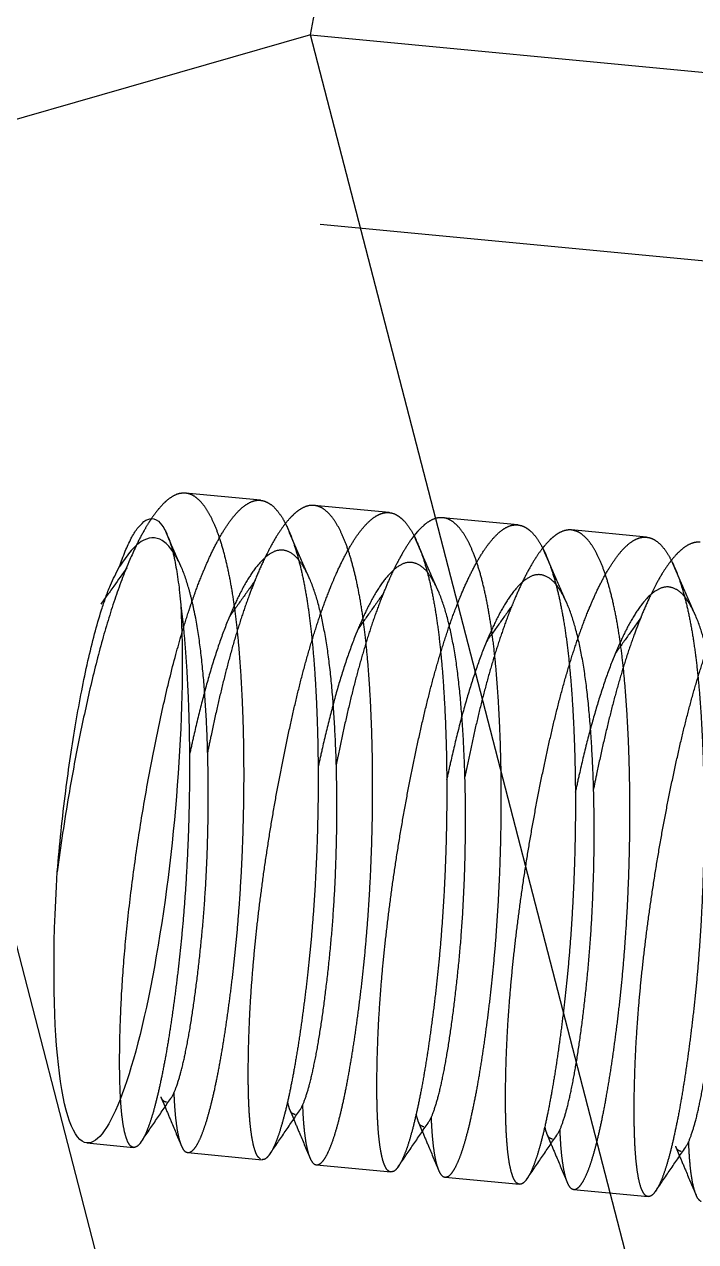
# Model space of a CAD drawing. Header units: millimetres. Extents: x -15 to 73, y -25 to 105.
# Drawn here: x -11.44 to -8.881, y 56.061 to 60.698 of the extents above; entities that cross this region are included whole.
import ezdxf

# ---------------------------------------------------------------- set-up
doc = ezdxf.new("R2010")
doc.units = ezdxf.units.MM
doc.linetypes.add('HIDDEN', pattern=[9.525, 6.35, -3.175])
doc.layers.get('0').update_dxf_attribs({"color": 253, "lineweight": 70, "true_color": 0x8faf8f})
doc.layers.add('Hidden', color=98, linetype='HIDDEN', lineweight=70, true_color=0x054805)

msp = doc.modelspace()

# ---------------------------------------------------------------- linework, layer by layer
at = {"color": 98, "lineweight": -3, "true_color": 0x054805}
msp.add_line((-11.1277, 58.5182), (-11.1488, 58.4887), dxfattribs=at)
at = {"color": 98, "lineweight": -3, "true_color": 0x054805, "extrusion": (-1.90893e-17, -5.39415e-17, -1)}
for start_param, end_param in [(0.850662, 3.141593), (3.141593, 4.524735)]:
    msp.add_ellipse((-11.0827, 57.6811), major_axis=(0.1188, 1.2443), ratio=0.171706, start_param=start_param, end_param=end_param, dxfattribs=at)
at = {"color": 98, "lineweight": -3, "true_color": 0x054805}
for points, knots in [([(-11.0783, 58.631), (-11.071, 58.6513), (-11.0576, 58.6885), (-11.0347, 58.7373), (-11.0128, 58.7766), (-10.9936, 58.7951), (-10.9848, 58.8036)], [0, 0, 0, 0, 0.325547, 0.598397, 0.815846, 1, 1, 1, 1]), ([(-10.9848, 58.8036), (-10.9823, 58.8055), (-10.9716, 58.8135), (-10.9421, 58.8197), (-10.9167, 58.7948), (-10.9064, 58.7762), (-10.9024, 58.7689)], [0, 0, 0, 0, 0.088412, 0.386478, 0.758871, 1, 1, 1, 1]), ([(-10.9024, 58.7689), (-10.8976, 58.758), (-10.885, 58.7298), (-10.8711, 58.6775), (-10.8579, 58.6097), (-10.8492, 58.5445), (-10.8452, 58.5021), (-10.8438, 58.4864)], [0, 0, 0, 0, 0.122994, 0.319418, 0.558592, 0.837226, 1, 1, 1, 1]), ([(-10.8516, 58.6515), (-10.8596, 58.6663), (-10.8759, 58.6966), (-10.909, 58.7332), (-10.9555, 58.7471), (-11.0013, 58.7269), (-11.042, 58.6862), (-11.0656, 58.6504), (-11.0783, 58.631)], [0, 0, 0, 0, 0.160777, 0.327878, 0.456412, 0.592064, 0.779781, 1, 1, 1, 1]), ([(-11.0154, 58.7088), (-11.0231, 58.6923), (-11.0363, 58.6639), (-11.0481, 58.6349), (-11.0531, 58.6229)], [0, 0, 0, 0, 0.582811, 1, 1, 1, 1]), ([(-11.0531, 58.6229), (-11.0573, 58.6123), (-11.0712, 58.5771), (-11.0932, 58.5155), (-11.1189, 58.4364), (-11.1437, 58.3518), (-11.1675, 58.2614), (-11.1903, 58.167), (-11.2119, 58.07), (-11.2327, 57.9703), (-11.2524, 57.8675), (-11.2734, 57.7491), (-11.2949, 57.6162), (-11.3081, 57.5181), (-11.3148, 57.469)], [0, 0, 0, 0, 0.028817, 0.095786, 0.165454, 0.239185, 0.318835, 0.401789, 0.484984, 0.570226, 0.659487, 0.74968, 0.87453, 1, 1, 1, 1]), ([(-11.1299, 58.5152), (-11.1243, 58.5307), (-11.1097, 58.5705), (-11.0902, 58.6081), (-11.0783, 58.631)], [0, 0, 0, 0, 0.390288, 1, 1, 1, 1]), ([(-11.0498, 58.6275), (-11.0663, 58.6043), (-11.0922, 58.5679), (-11.1183, 58.5314), (-11.1277, 58.5182)], [0, 0, 0, 0, 0.636434, 1, 1, 1, 1]), ([(-11.3148, 57.469), (-11.3102, 57.5206), (-11.301, 57.6235), (-11.2838, 57.7703), (-11.2649, 57.9083), (-11.2446, 58.0357), (-11.2227, 58.1569), (-11.199, 58.27), (-11.1739, 58.3728), (-11.1511, 58.4536), (-11.1354, 58.4993), (-11.1299, 58.5152)], [0, 0, 0, 0, 0.145977, 0.29098, 0.416538, 0.538431, 0.654433, 0.763611, 0.863851, 0.952694, 1, 1, 1, 1]), ([(-11.0736, 56.6095), (-11.074, 56.6162), (-11.0754, 56.6439), (-11.0769, 56.695), (-11.0772, 56.7642), (-11.0761, 56.839), (-11.0736, 56.9198), (-11.0695, 57.0067), (-11.0635, 57.0982), (-11.0555, 57.1927), (-11.0457, 57.2905), (-11.034, 57.3918), (-11.0205, 57.4949), (-11.0054, 57.5983), (-10.9889, 57.702), (-10.9708, 57.8064), (-10.9513, 57.9097), (-10.9309, 58.0102), (-10.9095, 58.1082), (-10.8871, 58.2039), (-10.8643, 58.2934), (-10.8479, 58.3503), (-10.8404, 58.3765)], [0, 0, 0, 0, 0.011338, 0.046538, 0.085693, 0.1273, 0.17212, 0.221292, 0.273181, 0.32583, 0.380346, 0.438016, 0.496871, 0.55483, 0.613126, 0.673057, 0.732505, 0.789421, 0.845101, 0.900714, 0.954251, 1, 1, 1, 1])]:
    msp.add_open_spline(points, degree=3, knots=knots, dxfattribs=at)
at = {"layer": 'Hidden', "lineweight": -3}
for p, q in [((-10.3488, 60.658), (-9.1567, 67.3555)), ((-10.3488, 60.658), (-12.2292, 60.1192)), ((-9.8719, 58.815), (-10.3488, 60.658)), ((-10.3488, 60.658), (-2.111, 59.8717)), ((-12.2292, 60.1192), (-9.4241, 49.2796)), ((-3.9914, 59.333), (-12.2292, 60.1192)), ((-10.5398, 58.885), (-10.826, 58.9123)), ((-10.0494, 58.8382), (-10.3356, 58.8655)), ((-9.2072, 56.2464), (-9.8719, 58.815)), ((-9.5591, 58.7914), (-9.8453, 58.8187)), ((-9.9422, 58.7648), (-9.9592, 58.744)), ((-9.0687, 58.7446), (-9.355, 58.7719)), ((-10.9199, 56.6117), (-10.904, 56.574)), ((-10.3802, 56.5823), (-10.3786, 56.5491)), ((-10.4295, 56.5649), (-10.4136, 56.5272)), ((-9.9392, 56.5181), (-9.9233, 56.4804)), ((-9.4488, 56.4713), (-9.4329, 56.4336)), ((-11.2015, 56.4368), (-11.024, 56.4198)), ((-10.8174, 56.4001), (-10.5337, 56.373)), ((-8.9585, 56.4245), (-8.9426, 56.3868)), ((-10.327, 56.3533), (-10.0434, 56.3262)), ((-9.8367, 56.3065), (-9.553, 56.2794)), ((-9.3463, 56.2597), (-9.0627, 56.2326)), ((-7.9846, 51.5222), (-9.2072, 56.2464))]:
    msp.add_line(p, q, dxfattribs=at)
for points, knots in [([(-10.826, 58.9123), (-10.8341, 58.9122), (-10.8517, 58.9119), (-10.8777, 58.8994), (-10.8955, 58.8859), (-10.905, 58.877), (-10.9066, 58.8755)], [0, 0, 0, 0, 0.26494, 0.572435, 0.926469, 1, 1, 1, 1]), ([(-10.8174, 56.4001), (-10.8168, 56.4001), (-10.8118, 56.3998), (-10.8007, 56.4048), (-10.7877, 56.4197), (-10.7745, 56.4426), (-10.7612, 56.4735), (-10.7476, 56.5127), (-10.7338, 56.5604), (-10.7201, 56.6157), (-10.7067, 56.6778), (-10.6935, 56.7469), (-10.6805, 56.8231), (-10.668, 56.9052), (-10.6562, 56.9918), (-10.6449, 57.0832), (-10.6344, 57.1794), (-10.6253, 57.2791), (-10.6178, 57.3804), (-10.6117, 57.4838), (-10.6071, 57.5893), (-10.6041, 57.6953), (-10.6027, 57.8001), (-10.6029, 57.9038), (-10.6046, 58.0068), (-10.608, 58.1073), (-10.6129, 58.2037), (-10.6193, 58.2961), (-10.6272, 58.3849), (-10.637, 58.4686), (-10.6487, 58.5457), (-10.6621, 58.6165), (-10.6775, 58.6812), (-10.6945, 58.7388), (-10.7128, 58.7882), (-10.7324, 58.8298), (-10.7535, 58.8636), (-10.776, 58.8892), (-10.7997, 58.906), (-10.8171, 58.9114), (-10.8257, 58.9122), (-10.826, 58.9123)], [0, 0, 0, 0, 0.000697, 0.005751, 0.013071, 0.023215, 0.036, 0.051702, 0.070868, 0.092979, 0.117183, 0.143896, 0.173833, 0.206037, 0.2393, 0.274269, 0.311791, 0.350592, 0.389244, 0.428586, 0.469518, 0.510615, 0.550454, 0.58991, 0.629831, 0.668787, 0.705462, 0.740724, 0.775291, 0.807905, 0.837518, 0.864939, 0.890708, 0.913884, 0.933844, 0.951263, 0.966591, 0.979501, 0.99014, 0.99962, 1, 1, 1, 1]), ([(-10.9298, 58.8504), (-10.9387, 58.8389), (-10.9509, 58.8232), (-10.9616, 58.8065), (-10.9645, 58.8021)], [0, 0, 0, 0, 0.733616, 1, 1, 1, 1]), ([(-10.9066, 58.8755), (-10.914, 58.8679), (-10.922, 58.8598), (-10.9292, 58.851), (-10.9298, 58.8504)], [0, 0, 0, 0, 0.924328, 1, 1, 1, 1]), ([(-10.7553, 58.6199), (-10.7478, 58.6373), (-10.7323, 58.6732), (-10.7066, 58.7249), (-10.6793, 58.7726), (-10.6522, 58.8123), (-10.6256, 58.8435), (-10.5995, 58.8665), (-10.5735, 58.8813), (-10.5529, 58.8858), (-10.5421, 58.8851), (-10.5398, 58.885)], [0, 0, 0, 0, 0.158955, 0.328648, 0.483938, 0.619366, 0.732121, 0.827326, 0.90931, 0.980657, 1, 1, 1, 1]), ([(-10.5398, 58.885), (-10.5341, 58.884), (-10.5282, 58.883), (-10.5226, 58.881), (-10.5224, 58.8809)], [0, 0, 0, 0, 0.962723, 1, 1, 1, 1]), ([(-10.5224, 58.8809), (-10.5146, 58.8771), (-10.4974, 58.8687), (-10.4752, 58.8454), (-10.4555, 58.8173), (-10.4448, 58.7961), (-10.4398, 58.7862)], [0, 0, 0, 0, 0.19985, 0.446695, 0.740669, 1, 1, 1, 1]), ([(-10.3357, 58.8655), (-10.3384, 58.8656), (-10.3496, 58.8663), (-10.3702, 58.8615), (-10.3888, 58.8511), (-10.3989, 58.8435), (-10.4013, 58.8416)], [0, 0, 0, 0, 0.116638, 0.467707, 0.869708, 1, 1, 1, 1]), ([(-10.3271, 56.3533), (-10.325, 56.3534), (-10.3177, 56.3536), (-10.3056, 56.3627), (-10.2929, 56.3799), (-10.2795, 56.4056), (-10.2659, 56.4398), (-10.2522, 56.4822), (-10.2387, 56.532), (-10.2251, 56.5896), (-10.2116, 56.6549), (-10.1984, 56.7269), (-10.1857, 56.8045), (-10.1735, 56.8878), (-10.1617, 56.977), (-10.1506, 57.0707), (-10.1407, 57.1673), (-10.1322, 57.267), (-10.1251, 57.3701), (-10.1195, 57.4749), (-10.1156, 57.5797), (-10.1131, 57.6847), (-10.1122, 57.7901), (-10.113, 57.8943), (-10.1153, 57.9955), (-10.1192, 58.094), (-10.1246, 58.19), (-10.1316, 58.2818), (-10.1401, 58.3681), (-10.1504, 58.4489), (-10.1629, 58.5246), (-10.1771, 58.5938), (-10.1929, 58.6555), (-10.2102, 58.7098), (-10.2292, 58.7569), (-10.2495, 58.7961), (-10.271, 58.8267), (-10.2936, 58.849), (-10.3156, 58.862), (-10.3301, 58.8645), (-10.3357, 58.8655)], [0, 0, 0, 0, 0.00238, 0.008232, 0.016294, 0.027129, 0.041321, 0.058592, 0.078273, 0.100694, 0.126497, 0.154891, 0.184812, 0.216802, 0.251669, 0.288255, 0.325177, 0.363215, 0.403263, 0.443943, 0.483808, 0.523735, 0.564602, 0.604964, 0.643462, 0.680956, 0.718228, 0.753914, 0.786821, 0.817821, 0.847541, 0.874881, 0.899023, 0.920685, 0.940319, 0.957277, 0.971298, 0.983145, 0.993585, 1, 1, 1, 1]), ([(-10.4243, 58.8206), (-10.4325, 58.8115), (-10.4415, 58.8015), (-10.4496, 58.7908), (-10.4503, 58.7898)], [0, 0, 0, 0, 0.91035, 1, 1, 1, 1]), ([(-10.4013, 58.8416), (-10.408, 58.836), (-10.4159, 58.8293), (-10.4231, 58.8218), (-10.4243, 58.8206)], [0, 0, 0, 0, 0.832141, 1, 1, 1, 1]), ([(-10.2702, 58.5606), (-10.2641, 58.575), (-10.2497, 58.6093), (-10.2257, 58.6599), (-10.1985, 58.7099), (-10.1716, 58.7521), (-10.1447, 58.7865), (-10.1182, 58.8127), (-10.0923, 58.8301), (-10.069, 58.8386), (-10.0549, 58.8383), (-10.0495, 58.8382)], [0, 0, 0, 0, 0.126576, 0.300951, 0.452591, 0.586204, 0.704814, 0.805033, 0.886433, 0.956026, 1, 1, 1, 1]), ([(-10.0495, 58.8382), (-10.0467, 58.8378), (-10.0353, 58.8362), (-10.0221, 58.8304), (-10.013, 58.824), (-10.0109, 58.8226)], [0, 0, 0, 0, 0.201632, 0.821233, 1, 1, 1, 1]), ([(-10.0109, 58.8226), (-10.0054, 58.818), (-9.9909, 58.8061), (-9.9711, 58.7798), (-9.9574, 58.7558), (-9.9504, 58.7414), (-9.9494, 58.7394)], [0, 0, 0, 0, 0.207253, 0.537189, 0.938835, 1, 1, 1, 1]), ([(-9.8453, 58.8187), (-9.8508, 58.8188), (-9.8653, 58.8191), (-9.8892, 58.8104), (-9.9075, 58.7981), (-9.9173, 58.7896), (-9.9192, 58.788)], [0, 0, 0, 0, 0.199413, 0.526483, 0.910433, 1, 1, 1, 1]), ([(-9.8367, 56.3065), (-9.833, 56.307), (-9.8237, 56.3081), (-9.8109, 56.3211), (-9.7978, 56.3412), (-9.7844, 56.3701), (-9.7709, 56.4067), (-9.7572, 56.4516), (-9.7435, 56.5048), (-9.7299, 56.5653), (-9.7166, 56.6324), (-9.7036, 56.7061), (-9.691, 56.7865), (-9.6789, 56.8724), (-9.6674, 56.9624), (-9.6567, 57.0566), (-9.6472, 57.1554), (-9.6392, 57.257), (-9.6327, 57.3598), (-9.6277, 57.464), (-9.6242, 57.57), (-9.6223, 57.6759), (-9.622, 57.78), (-9.6232, 57.8826), (-9.6261, 57.9839), (-9.6306, 58.0822), (-9.6366, 58.1759), (-9.6439, 58.2653), (-9.6531, 58.3505), (-9.6644, 58.4302), (-9.6774, 58.503), (-9.692, 58.5691), (-9.7085, 58.6287), (-9.7266, 58.6809), (-9.7459, 58.7249), (-9.7664, 58.7608), (-9.7884, 58.7888), (-9.8119, 58.8083), (-9.8317, 58.8169), (-9.8427, 58.8183), (-9.8453, 58.8187)], [0, 0, 0, 0, 0.004153, 0.010557, 0.019802, 0.032056, 0.046931, 0.064697, 0.085924, 0.110006, 0.136024, 0.164431, 0.195972, 0.229626, 0.26413, 0.30017, 0.338603, 0.378126, 0.417298, 0.456974, 0.49805, 0.53909, 0.578687, 0.617712, 0.656996, 0.695124, 0.730807, 0.764911, 0.798137, 0.829275, 0.857334, 0.883096, 0.90707, 0.928392, 0.946535, 0.962169, 0.975783, 0.98725, 0.996965, 1, 1, 1, 1]), ([(-10.9645, 58.8021), (-10.971, 58.7914), (-10.9877, 58.7641), (-11.004, 58.7326), (-11.014, 58.7119), (-11.0154, 58.7088)], [0, 0, 0, 0, 0.352318, 0.903044, 1, 1, 1, 1]), ([(-10.8513, 58.6508), (-10.8647, 58.6818), (-10.8813, 58.7201), (-10.8979, 58.7585), (-10.9011, 58.7659)], [0, 0, 0, 0, 0.807516, 1, 1, 1, 1]), ([(-10.4503, 58.7898), (-10.4587, 58.7779), (-10.4776, 58.7513), (-10.5022, 58.7084), (-10.5176, 58.6772), (-10.525, 58.6622)], [0, 0, 0, 0, 0.295546, 0.660516, 1, 1, 1, 1]), ([(-10.4398, 58.7862), (-10.4384, 58.7833), (-10.4299, 58.7653), (-10.4155, 58.7287), (-10.3982, 58.6736), (-10.3826, 58.6113), (-10.3688, 58.5426), (-10.3568, 58.4675), (-10.3466, 58.3856), (-10.3383, 58.2985), (-10.3316, 58.2075), (-10.3264, 58.1124), (-10.3227, 58.0129), (-10.3206, 57.9108), (-10.32, 57.8076), (-10.3211, 57.7031), (-10.3237, 57.5971), (-10.3279, 57.4914), (-10.3335, 57.3875), (-10.3407, 57.2854), (-10.3493, 57.1848), (-10.3594, 57.0873), (-10.3704, 56.9946), (-10.382, 56.9064), (-10.3942, 56.8225), (-10.407, 56.7443), (-10.42, 56.6731), (-10.4332, 56.6086), (-10.4467, 56.5508), (-10.4604, 56.5006), (-10.4739, 56.4586), (-10.4872, 56.425), (-10.4978, 56.4038), (-10.5044, 56.3942), (-10.5055, 56.3925)], [0, 0, 0, 0, 0.004072, 0.02458, 0.048547, 0.075343, 0.104006, 0.13509, 0.169428, 0.205941, 0.243273, 0.282208, 0.323684, 0.366296, 0.408513, 0.451239, 0.495436, 0.539558, 0.582095, 0.623982, 0.666112, 0.70696, 0.745113, 0.781515, 0.816881, 0.849886, 0.879468, 0.906412, 0.931197, 0.952854, 0.970795, 0.985596, 0.99754, 1, 1, 1, 1]), ([(-10.3609, 58.604), (-10.3743, 58.635), (-10.4012, 58.697), (-10.428, 58.7591), (-10.4415, 58.7902)], [0, 0, 0, 0, 0.499087, 1, 1, 1, 1]), ([(-9.9192, 58.788), (-9.9262, 58.7814), (-9.9342, 58.7739), (-9.9414, 58.7657), (-9.9422, 58.7648)], [0, 0, 0, 0, 0.890667, 1, 1, 1, 1]), ([(-9.7801, 58.513), (-9.7771, 58.5204), (-9.7657, 58.5478), (-9.7452, 58.5932), (-9.7178, 58.6463), (-9.6905, 58.6917), (-9.6636, 58.7286), (-9.6373, 58.7575), (-9.6111, 58.7781), (-9.585, 58.7907), (-9.5673, 58.7916), (-9.5592, 58.7914), (-9.5591, 58.7914)], [0, 0, 0, 0, 0.064084, 0.239558, 0.401985, 0.545498, 0.666669, 0.770176, 0.859503, 0.934523, 0.999683, 1, 1, 1, 1]), ([(-9.5591, 58.7914), (-9.5511, 58.7898), (-9.541, 58.7878), (-9.532, 58.783), (-9.5301, 58.782)], [0, 0, 0, 0, 0.795754, 1, 1, 1, 1]), ([(-9.5301, 58.782), (-9.524, 58.7779), (-9.5086, 58.7676), (-9.488, 58.7434), (-9.4713, 58.7171), (-9.4623, 58.6991), (-9.4591, 58.6926)], [0, 0, 0, 0, 0.19053, 0.479223, 0.812244, 1, 1, 1, 1]), ([(-9.355, 58.7719), (-9.3552, 58.7719), (-9.3639, 58.7726), (-9.382, 58.7707), (-9.4011, 58.7617), (-9.4113, 58.7548), (-9.414, 58.753)], [0, 0, 0, 0, 0.012222, 0.412188, 0.847641, 1, 1, 1, 1]), ([(-9.3464, 56.2597), (-9.3456, 56.2597), (-9.3402, 56.2594), (-9.3288, 56.2652), (-9.3159, 56.2804), (-9.3028, 56.3036), (-9.2893, 56.3351), (-9.2756, 56.3751), (-9.2619, 56.4232), (-9.2483, 56.4784), (-9.2349, 56.5411), (-9.2216, 56.6112), (-9.2087, 56.6877), (-9.1963, 56.7693), (-9.1845, 56.8563), (-9.1731, 56.9488), (-9.1628, 57.0452), (-9.1539, 57.1441), (-9.1464, 57.2456), (-9.1404, 57.35), (-9.1359, 57.4556), (-9.133, 57.5606), (-9.1316, 57.6653), (-9.1319, 57.7699), (-9.1338, 57.8728), (-9.1372, 57.9722), (-9.1422, 58.0683), (-9.1486, 58.1614), (-9.1567, 58.25), (-9.1666, 58.3325), (-9.1783, 58.4092), (-9.192, 58.4803), (-9.2075, 58.5447), (-9.2244, 58.6013), (-9.2427, 58.6502), (-9.2626, 58.6916), (-9.2839, 58.7251), (-9.3063, 58.7497), (-9.3297, 58.7666), (-9.3469, 58.7702), (-9.355, 58.7719)], [0, 0, 0, 0, 0.000895, 0.006189, 0.013702, 0.02373, 0.036643, 0.052984, 0.072363, 0.094025, 0.118338, 0.145974, 0.176069, 0.207495, 0.240841, 0.276933, 0.314559, 0.35231, 0.390998, 0.431519, 0.472473, 0.512421, 0.552238, 0.592795, 0.632646, 0.670451, 0.707073, 0.743265, 0.777705, 0.809261, 0.838784, 0.866859, 0.892452, 0.914824, 0.93467, 0.952432, 0.96758, 0.980002, 0.990576, 1, 1, 1, 1]), ([(-9.9592, 58.744), (-9.9617, 58.7406), (-9.9744, 58.7236), (-9.9962, 58.6893), (-10.0181, 58.6495), (-10.0305, 58.624), (-10.0344, 58.6159)], [0, 0, 0, 0, 0.083736, 0.427641, 0.818977, 1, 1, 1, 1]), ([(-9.9494, 58.7394), (-9.9437, 58.7265), (-9.9305, 58.6971), (-9.9139, 58.6472), (-9.8977, 58.5879), (-9.8831, 58.5209), (-9.8704, 58.4473), (-9.8596, 58.3684), (-9.8507, 58.2838), (-9.8435, 58.1935), (-9.8377, 58.0989), (-9.8335, 58.0015), (-9.8308, 57.9012), (-9.8297, 57.7976), (-9.8302, 57.6925), (-9.8322, 57.5876), (-9.8358, 57.4826), (-9.841, 57.3774), (-9.8477, 57.2736), (-9.8558, 57.173), (-9.8652, 57.0752), (-9.876, 56.9802), (-9.8876, 56.8895), (-9.8996, 56.8044), (-9.912, 56.725), (-9.925, 56.6509), (-9.9383, 56.5833), (-9.9517, 56.5233), (-9.9651, 56.4709), (-9.9787, 56.4258), (-9.9923, 56.3889), (-10.0041, 56.3628), (-10.0124, 56.35), (-10.0152, 56.3457)], [0, 0, 0, 0, 0.017498, 0.039856, 0.064916, 0.093438, 0.12458, 0.157189, 0.191916, 0.229668, 0.269214, 0.309085, 0.350126, 0.393295, 0.437109, 0.480036, 0.522995, 0.566931, 0.610286, 0.651572, 0.691746, 0.731635, 0.769767, 0.80485, 0.837781, 0.869186, 0.897867, 0.922947, 0.945119, 0.964757, 0.981093, 0.993768, 1, 1, 1, 1]), ([(-9.8706, 58.5572), (-9.884, 58.5882), (-9.9109, 58.6502), (-9.9377, 58.7123), (-9.9512, 58.7434)], [0, 0, 0, 0, 0.499087, 1, 1, 1, 1]), ([(-9.4368, 58.7338), (-9.4444, 58.7259), (-9.454, 58.716), (-9.4626, 58.7052), (-9.4644, 58.703)], [0, 0, 0, 0, 0.794628, 1, 1, 1, 1]), ([(-9.414, 58.753), (-9.42, 58.7484), (-9.428, 58.7423), (-9.4352, 58.7354), (-9.4368, 58.7338)], [0, 0, 0, 0, 0.768007, 1, 1, 1, 1]), ([(-9.2853, 58.4771), (-9.2778, 58.4944), (-9.2624, 58.5304), (-9.237, 58.5818), (-9.21, 58.6294), (-9.1829, 58.6696), (-9.156, 58.7016), (-9.1298, 58.7251), (-9.1041, 58.7402), (-9.0831, 58.7453), (-9.0717, 58.7447), (-9.0688, 58.7446)], [0, 0, 0, 0, 0.156799, 0.326115, 0.47713, 0.613016, 0.729358, 0.824597, 0.904571, 0.975896, 1, 1, 1, 1]), ([(-9.0688, 58.7446), (-9.0634, 58.7437), (-9.0495, 58.7413), (-9.028, 58.7288), (-9.0055, 58.7069), (-8.9854, 58.6784), (-8.9742, 58.6566), (-8.9688, 58.6458)], [0, 0, 0, 0, 0.110387, 0.289253, 0.497586, 0.752441, 1, 1, 1, 1]), ([(-8.8646, 58.7251), (-8.8678, 58.7252), (-8.8793, 58.7258), (-8.9006, 58.7205), (-8.9192, 58.7098), (-8.9294, 58.7019), (-8.9316, 58.7002)], [0, 0, 0, 0, 0.128092, 0.472489, 0.88112, 1, 1, 1, 1]), ([(-10.3612, 58.6047), (-10.3692, 58.6195), (-10.3856, 58.6498), (-10.4187, 58.6864), (-10.4651, 58.7003), (-10.511, 58.6801), (-10.5514, 58.6393), (-10.5911, 58.5818), (-10.627, 58.5148), (-10.6479, 58.4664), (-10.6582, 58.4426)], [0, 0, 0, 0, 0.107039, 0.218289, 0.303862, 0.394175, 0.519149, 0.665764, 0.835657, 1, 1, 1, 1]), ([(-9.4644, 58.703), (-9.472, 58.6928), (-9.49, 58.6686), (-9.5154, 58.6257), (-9.5337, 58.5906), (-9.5434, 58.5706), (-9.5445, 58.5682)], [0, 0, 0, 0, 0.243341, 0.575631, 0.950078, 1, 1, 1, 1]), ([(-9.4591, 58.6926), (-9.4558, 58.6856), (-9.4451, 58.6624), (-9.4295, 58.6195), (-9.4127, 58.5623), (-9.3978, 58.4985), (-9.3844, 58.4278), (-9.3728, 58.3501), (-9.3632, 58.2667), (-9.3555, 58.179), (-9.3493, 58.0867), (-9.3445, 57.9896), (-9.3412, 57.8893), (-9.3396, 57.7875), (-9.3395, 57.6838), (-9.341, 57.5781), (-9.3441, 57.4721), (-9.3487, 57.3675), (-9.3547, 57.2641), (-9.3624, 57.1617), (-9.3714, 57.0619), (-9.3818, 56.9664), (-9.393, 56.875), (-9.4049, 56.7874), (-9.4173, 56.7051), (-9.43, 56.6293), (-9.4431, 56.5601), (-9.4565, 56.4971), (-9.4701, 56.4414), (-9.4836, 56.3939), (-9.4971, 56.3545), (-9.5099, 56.3231), (-9.5204, 56.3061), (-9.5248, 56.2989)], [0, 0, 0, 0, 0.009597, 0.031542, 0.056367, 0.083202, 0.112565, 0.145267, 0.180287, 0.21632, 0.254129, 0.294642, 0.336495, 0.37817, 0.420555, 0.464616, 0.50882, 0.551649, 0.594031, 0.636878, 0.678651, 0.71791, 0.755605, 0.792482, 0.827168, 0.858531, 0.887389, 0.914267, 0.938123, 0.958275, 0.975331, 0.989585, 1, 1, 1, 1]), ([(-9.3802, 58.5104), (-9.3936, 58.5414), (-9.4205, 58.6034), (-9.4474, 58.6655), (-9.4608, 58.6966)], [0, 0, 0, 0, 0.499087, 1, 1, 1, 1]), ([(-8.9547, 58.6787), (-8.9628, 58.6696), (-8.9715, 58.6597), (-8.9793, 58.6493), (-8.9799, 58.6486)], [0, 0, 0, 0, 0.931831, 1, 1, 1, 1]), ([(-8.9316, 58.7002), (-8.9385, 58.6943), (-8.9464, 58.6874), (-8.9537, 58.6798), (-8.9547, 58.6787)], [0, 0, 0, 0, 0.857442, 1, 1, 1, 1]), ([(-10.7988, 58.4922), (-10.8031, 58.5096), (-10.8147, 58.557), (-10.8323, 58.6104), (-10.8485, 58.645), (-10.8516, 58.6515)], [0, 0, 0, 0, 0.319077, 0.871734, 1, 1, 1, 1]), ([(-10.8022, 58.4961), (-10.797, 58.5109), (-10.7835, 58.5493), (-10.7676, 58.5904), (-10.7566, 58.6167), (-10.7553, 58.6199)], [0, 0, 0, 0, 0.354133, 0.922906, 1, 1, 1, 1]), ([(-10.525, 58.6622), (-10.5268, 58.6585), (-10.5384, 58.6339), (-10.5509, 58.6052), (-10.5611, 58.5799), (-10.5627, 58.5761)], [0, 0, 0, 0, 0.130229, 0.867108, 1, 1, 1, 1]), ([(-9.8709, 58.5579), (-9.8789, 58.5727), (-9.8952, 58.603), (-9.9284, 58.6396), (-9.9748, 58.6535), (-10.0206, 58.6333), (-10.0611, 58.5925), (-10.1007, 58.535), (-10.1366, 58.468), (-10.1576, 58.4196), (-10.1678, 58.3958)], [0, 0, 0, 0, 0.107039, 0.218289, 0.303862, 0.394175, 0.519149, 0.665764, 0.835657, 1, 1, 1, 1]), ([(-8.9799, 58.6486), (-8.9885, 58.6363), (-9.008, 58.6088), (-9.0321, 58.5661), (-9.0471, 58.5357), (-9.0539, 58.522)], [0, 0, 0, 0, 0.30659, 0.688491, 1, 1, 1, 1]), ([(-8.9688, 58.6458), (-8.9676, 58.6435), (-8.9595, 58.6262), (-8.9455, 58.5911), (-8.9282, 58.537), (-8.9125, 58.4749), (-8.8985, 58.406), (-8.8864, 58.3313), (-8.8761, 58.2506), (-8.8677, 58.1637), (-8.8609, 58.072), (-8.8556, 57.9772), (-8.8519, 57.8789), (-8.8496, 57.7768), (-8.849, 57.6727), (-8.8499, 57.5683), (-8.8524, 57.4633), (-8.8565, 57.3575), (-8.8621, 57.2526), (-8.8692, 57.1503), (-8.8777, 57.0505), (-8.8877, 56.9529), (-8.8988, 56.859), (-8.9103, 56.7705), (-8.9224, 56.6871), (-8.9351, 56.6086), (-8.9482, 56.5363), (-8.9615, 56.4714), (-8.9749, 56.4137), (-8.9885, 56.363), (-9.0021, 56.3202), (-9.0155, 56.2861), (-9.0262, 56.2643), (-9.033, 56.2543), (-9.0345, 56.2521)], [0, 0, 0, 0, 0.003209, 0.023603, 0.046733, 0.073341, 0.102673, 0.133652, 0.166887, 0.203251, 0.241581, 0.280453, 0.320684, 0.363225, 0.406624, 0.449346, 0.492304, 0.536454, 0.580239, 0.622157, 0.663158, 0.704104, 0.743492, 0.779973, 0.814469, 0.847645, 0.878244, 0.90531, 0.929573, 0.951454, 0.970093, 0.985024, 0.996814, 1, 1, 1, 1]), ([(-8.8899, 58.4636), (-8.9033, 58.4946), (-8.9302, 58.5566), (-8.957, 58.6187), (-8.9705, 58.6498)], [0, 0, 0, 0, 0.499087, 1, 1, 1, 1]), ([(-10.5627, 58.5761), (-10.5701, 58.5572), (-10.5871, 58.5137), (-10.6118, 58.4422), (-10.6374, 58.3603), (-10.662, 58.2731), (-10.6852, 58.1822), (-10.7074, 58.0873), (-10.7263, 58.001), (-10.7375, 57.946), (-10.7418, 57.9245)], [0, 0, 0, 0, 0.09011, 0.206969, 0.335204, 0.470685, 0.608385, 0.75124, 0.902691, 1, 1, 1, 1]), ([(-10.5594, 58.5807), (-10.5759, 58.5575), (-10.6089, 58.5112), (-10.642, 58.4649), (-10.6585, 58.4419)], [0, 0, 0, 0, 0.50095, 1, 1, 1, 1]), ([(-10.3912, 56.5601), (-10.3907, 56.5608), (-10.3814, 56.5744), (-10.368, 56.608), (-10.351, 56.6651), (-10.3345, 56.7374), (-10.3183, 56.8251), (-10.3028, 56.9257), (-10.2885, 57.0362), (-10.2753, 57.1548), (-10.2641, 57.281), (-10.2558, 57.4148), (-10.2504, 57.5544), (-10.2482, 57.6963), (-10.2495, 57.8369), (-10.2542, 57.9808), (-10.263, 58.1229), (-10.276, 58.2609), (-10.2944, 58.3845), (-10.3186, 58.4918), (-10.342, 58.5636), (-10.3582, 58.5982), (-10.3612, 58.6047)], [0, 0, 0, 0, 0.001352, 0.023838, 0.05172, 0.087746, 0.131166, 0.180794, 0.235141, 0.292569, 0.353495, 0.418658, 0.486636, 0.555753, 0.624209, 0.690243, 0.76409, 0.830374, 0.891012, 0.944768, 0.989596, 1, 1, 1, 1]), ([(-10.0344, 58.6159), (-10.0396, 58.605), (-10.053, 58.5764), (-10.065, 58.5473), (-10.0724, 58.5293)], [0, 0, 0, 0, 0.383641, 1, 1, 1, 1]), ([(-9.3806, 58.5111), (-9.3886, 58.5259), (-9.4049, 58.5562), (-9.438, 58.5928), (-9.4844, 58.6067), (-9.5303, 58.5865), (-9.5707, 58.5457), (-9.6104, 58.4882), (-9.6463, 58.4212), (-9.6672, 58.3728), (-9.6775, 58.349)], [0, 0, 0, 0, 0.107039, 0.218289, 0.303862, 0.394175, 0.519149, 0.665764, 0.835657, 1, 1, 1, 1]), ([(-10.5395, 56.3747), (-10.5433, 56.3779), (-10.5527, 56.3858), (-10.5608, 56.4064), (-10.5686, 56.4337), (-10.5749, 56.4698), (-10.5801, 56.5141), (-10.5838, 56.5662), (-10.5861, 56.6253), (-10.5869, 56.6915), (-10.5863, 56.765), (-10.5843, 56.8445), (-10.5808, 56.9287), (-10.5756, 57.0178), (-10.5682, 57.1119), (-10.559, 57.2095), (-10.548, 57.309), (-10.5352, 57.4106), (-10.5206, 57.5146), (-10.5045, 57.6192), (-10.487, 57.7229), (-10.4682, 57.8257), (-10.448, 57.9279), (-10.4267, 58.0278), (-10.4048, 58.1238), (-10.3819, 58.2161), (-10.3577, 58.3048), (-10.3324, 58.3885), (-10.3065, 58.4658), (-10.2857, 58.5222), (-10.2732, 58.553), (-10.2702, 58.5606)], [0, 0, 0, 0, 0.006631, 0.016237, 0.028941, 0.045083, 0.065283, 0.089023, 0.11539, 0.144819, 0.178116, 0.214228, 0.251766, 0.291458, 0.334274, 0.378784, 0.423357, 0.468936, 0.516569, 0.564608, 0.611388, 0.657915, 0.7052, 0.751551, 0.795362, 0.837698, 0.879445, 0.919078, 0.955303, 0.989076, 1, 1, 1, 1]), ([(-10.0724, 58.5293), (-10.0737, 58.5258), (-10.0847, 58.4984), (-10.1047, 58.4446), (-10.1308, 58.3664), (-10.1558, 58.2834), (-10.1799, 58.1953), (-10.2029, 58.102), (-10.225, 58.005), (-10.241, 57.9298), (-10.2495, 57.8874), (-10.2515, 57.8778)], [0, 0, 0, 0, 0.01647, 0.131198, 0.254461, 0.381733, 0.515563, 0.659279, 0.808119, 0.956603, 1, 1, 1, 1]), ([(-10.0691, 58.5339), (-10.0856, 58.5107), (-10.1186, 58.4644), (-10.1517, 58.4181), (-10.1682, 58.3951)], [0, 0, 0, 0, 0.50095, 1, 1, 1, 1]), ([(-9.9009, 56.5133), (-9.9004, 56.514), (-9.8911, 56.5276), (-9.8777, 56.5612), (-9.8606, 56.6183), (-9.8442, 56.6906), (-9.8279, 56.7783), (-9.8125, 56.8789), (-9.7982, 56.9894), (-9.785, 57.108), (-9.7737, 57.2342), (-9.7654, 57.368), (-9.76, 57.5076), (-9.7579, 57.6495), (-9.7591, 57.7901), (-9.7639, 57.934), (-9.7727, 58.0761), (-9.7857, 58.2141), (-9.804, 58.3377), (-9.8282, 58.445), (-9.8516, 58.5168), (-9.8678, 58.5514), (-9.8709, 58.5579)], [0, 0, 0, 0, 0.001352, 0.023838, 0.05172, 0.087746, 0.131166, 0.180794, 0.235141, 0.292569, 0.353495, 0.418658, 0.486636, 0.555753, 0.624209, 0.690243, 0.76409, 0.830374, 0.891012, 0.944768, 0.989596, 1, 1, 1, 1]), ([(-9.5445, 58.5682), (-9.5528, 58.5503), (-9.5659, 58.5219), (-9.5777, 58.493), (-9.582, 58.4825)], [0, 0, 0, 0, 0.634356, 1, 1, 1, 1]), ([(-8.8902, 58.4643), (-8.8982, 58.4791), (-8.9145, 58.5094), (-8.9477, 58.546), (-8.9941, 58.5599), (-9.0399, 58.5397), (-9.0804, 58.4989), (-9.12, 58.4414), (-9.1559, 58.3744), (-9.1769, 58.326), (-9.1872, 58.3022)], [0, 0, 0, 0, 0.107039, 0.218289, 0.303862, 0.394175, 0.519149, 0.665764, 0.835657, 1, 1, 1, 1]), ([(-10.8438, 58.4864), (-10.8405, 58.459), (-10.8337, 58.4026), (-10.8262, 58.3145), (-10.8199, 58.2211), (-10.8153, 58.1239), (-10.8121, 58.0244), (-10.8106, 57.9224), (-10.8106, 57.8176), (-10.8122, 57.7119), (-10.8153, 57.6069), (-10.82, 57.5023), (-10.8262, 57.398), (-10.8339, 57.2957), (-10.8431, 57.197), (-10.8534, 57.1018), (-10.8648, 57.0098), (-10.8767, 56.9224), (-10.889, 56.8412), (-10.9018, 56.7659), (-10.915, 56.6964), (-10.9284, 56.6337), (-10.9419, 56.579), (-10.9553, 56.532), (-10.969, 56.4927), (-10.9817, 56.462), (-10.9918, 56.4459), (-10.9959, 56.4393)], [0, 0, 0, 0, 0.040043, 0.082409, 0.128175, 0.17582, 0.223618, 0.272561, 0.323779, 0.375502, 0.425938, 0.47617, 0.527294, 0.577486, 0.625022, 0.671024, 0.716422, 0.759532, 0.798916, 0.835592, 0.870242, 0.901537, 0.928543, 0.952028, 0.972386, 0.988833, 1, 1, 1, 1]), ([(-10.8816, 56.6069), (-10.881, 56.6076), (-10.8718, 56.6212), (-10.8584, 56.6548), (-10.8413, 56.7119), (-10.8249, 56.7842), (-10.8086, 56.8719), (-10.7932, 56.9725), (-10.7789, 57.0831), (-10.7657, 57.2016), (-10.7544, 57.3278), (-10.7461, 57.4616), (-10.7407, 57.6012), (-10.7386, 57.7431), (-10.7398, 57.8837), (-10.7446, 58.0276), (-10.7533, 58.1697), (-10.7664, 58.3077), (-10.7818, 58.4136), (-10.7948, 58.4734), (-10.7988, 58.4922)], [0, 0, 0, 0, 0.001472, 0.025942, 0.056285, 0.09549, 0.142743, 0.196751, 0.255894, 0.318391, 0.384694, 0.455608, 0.529586, 0.604802, 0.679301, 0.751162, 0.831527, 0.903661, 0.969651, 1, 1, 1, 1]), ([(-10.8404, 58.3765), (-10.8397, 58.3787), (-10.831, 58.4079), (-10.8186, 58.4479), (-10.8059, 58.4853), (-10.8022, 58.4961)], [0, 0, 0, 0, 0.05576, 0.726291, 1, 1, 1, 1]), ([(-10.0434, 56.3262), (-10.0441, 56.3263), (-10.0491, 56.327), (-10.0585, 56.3344), (-10.0676, 56.3513), (-10.0757, 56.3764), (-10.0825, 56.4097), (-10.0881, 56.4508), (-10.0923, 56.4998), (-10.0951, 56.557), (-10.0965, 56.6213), (-10.0964, 56.6917), (-10.0948, 56.7685), (-10.0919, 56.8517), (-10.0873, 56.94), (-10.0807, 57.0318), (-10.0722, 57.1273), (-10.0617, 57.2269), (-10.0494, 57.3288), (-10.0355, 57.4314), (-10.0201, 57.5349), (-10.003, 57.6396), (-9.9844, 57.7438), (-9.9648, 57.8456), (-9.9441, 57.9455), (-9.9223, 58.0435), (-9.8996, 58.1382), (-9.8759, 58.2277), (-9.8512, 58.3124), (-9.8254, 58.3923), (-9.8017, 58.459), (-9.786, 58.4983), (-9.7801, 58.513)], [0, 0, 0, 0, 0.000968, 0.006714, 0.014891, 0.026645, 0.042006, 0.060434, 0.082236, 0.108087, 0.137234, 0.168556, 0.202608, 0.240277, 0.280324, 0.321216, 0.363802, 0.409102, 0.455578, 0.501567, 0.54805, 0.596068, 0.643937, 0.69001, 0.735311, 0.780801, 0.824836, 0.865917, 0.905096, 0.943165, 0.978723, 1, 1, 1, 1]), ([(-9.582, 58.4825), (-9.5869, 58.4702), (-9.6012, 58.4339), (-9.6235, 58.3712), (-9.6492, 58.2917), (-9.6741, 58.2059), (-9.698, 58.1154), (-9.7204, 58.0217), (-9.7415, 57.9269), (-9.7546, 57.863), (-9.7611, 57.8313)], [0, 0, 0, 0, 0.058384, 0.173038, 0.295517, 0.428985, 0.569089, 0.710635, 0.856692, 1, 1, 1, 1]), ([(-9.5787, 58.4871), (-9.5952, 58.4639), (-9.6282, 58.4176), (-9.6613, 58.3713), (-9.6778, 58.3483)], [0, 0, 0, 0, 0.50095, 1, 1, 1, 1]), ([(-9.4105, 56.4665), (-9.41, 56.4672), (-9.4007, 56.4808), (-9.3873, 56.5144), (-9.3703, 56.5715), (-9.3538, 56.6438), (-9.3376, 56.7315), (-9.3221, 56.8321), (-9.3078, 56.9426), (-9.2946, 57.0612), (-9.2834, 57.1874), (-9.2751, 57.3212), (-9.2697, 57.4608), (-9.2675, 57.6027), (-9.2688, 57.7433), (-9.2735, 57.8872), (-9.2823, 58.0293), (-9.2953, 58.1673), (-9.3137, 58.2909), (-9.3379, 58.3982), (-9.3613, 58.47), (-9.3775, 58.5046), (-9.3806, 58.5111)], [0, 0, 0, 0, 0.001352, 0.023838, 0.05172, 0.087746, 0.131166, 0.180794, 0.235141, 0.292569, 0.353495, 0.418658, 0.486636, 0.555753, 0.624209, 0.690243, 0.76409, 0.830374, 0.891012, 0.944768, 0.989596, 1, 1, 1, 1]), ([(-9.0539, 58.522), (-9.0563, 58.5168), (-9.0684, 58.4912), (-9.0809, 58.4623), (-9.0905, 58.4386), (-9.0917, 58.4357)], [0, 0, 0, 0, 0.183368, 0.901548, 1, 1, 1, 1]), ([(-10.6582, 58.4426), (-10.6602, 58.4376), (-10.6756, 58.4001), (-10.7026, 58.3264), (-10.7365, 58.2186), (-10.7677, 58.1024), (-10.7922, 58.0001), (-10.8061, 57.9363), (-10.811, 57.914)], [0, 0, 0, 0, 0.029404, 0.220647, 0.427503, 0.644299, 0.875646, 1, 1, 1, 1]), ([(-9.553, 56.2794), (-9.5563, 56.2805), (-9.5648, 56.2832), (-9.5742, 56.2982), (-9.5826, 56.3196), (-9.5899, 56.3499), (-9.5959, 56.3885), (-9.6006, 56.4352), (-9.6039, 56.4891), (-9.6058, 56.5504), (-9.6062, 56.6192), (-9.6052, 56.6945), (-9.6028, 56.7749), (-9.5988, 56.8606), (-9.5929, 56.9519), (-9.585, 57.0471), (-9.5753, 57.1447), (-9.5637, 57.2449), (-9.5503, 57.348), (-9.5353, 57.4522), (-9.5188, 57.5559), (-9.5009, 57.6594), (-9.4816, 57.7628), (-9.461, 57.8644), (-9.4397, 57.9626), (-9.4175, 58.0575), (-9.3941, 58.1495), (-9.3695, 58.2368), (-9.3442, 58.3181), (-9.3182, 58.3936), (-9.2982, 58.4459), (-9.2869, 58.4732), (-9.2853, 58.4771)], [0, 0, 0, 0, 0.004422, 0.011797, 0.022022, 0.035592, 0.053137, 0.074261, 0.098152, 0.125197, 0.156158, 0.190073, 0.225641, 0.263535, 0.304689, 0.347734, 0.391072, 0.435621, 0.482417, 0.529848, 0.576259, 0.622641, 0.670014, 0.71669, 0.761056, 0.804156, 0.846894, 0.887723, 0.925286, 0.960566, 0.994261, 1, 1, 1, 1]), ([(-9.0917, 58.4357), (-9.0995, 58.4157), (-9.1172, 58.3703), (-9.1424, 58.2967), (-9.168, 58.2146), (-9.1923, 58.128), (-9.2154, 58.0367), (-9.2378, 57.9407), (-9.2563, 57.8558), (-9.2669, 57.8032), (-9.2708, 57.7841)], [0, 0, 0, 0, 0.095209, 0.215954, 0.344708, 0.476723, 0.614697, 0.762039, 0.913807, 1, 1, 1, 1]), ([(-9.0884, 58.4403), (-9.1049, 58.4171), (-9.1379, 58.3708), (-9.171, 58.3245), (-9.1875, 58.3015)], [0, 0, 0, 0, 0.50095, 1, 1, 1, 1]), ([(-8.9202, 56.4197), (-8.9197, 56.4204), (-8.9104, 56.434), (-8.897, 56.4676), (-8.8799, 56.5247), (-8.8635, 56.597), (-8.8473, 56.6847), (-8.8318, 56.7853), (-8.8175, 56.8958), (-8.8043, 57.0144), (-8.7931, 57.1406), (-8.7847, 57.2744), (-8.7793, 57.414), (-8.7772, 57.5559), (-8.7784, 57.6965), (-8.7832, 57.8404), (-8.792, 57.9825), (-8.805, 58.1205), (-8.8233, 58.2441), (-8.8475, 58.3514), (-8.8709, 58.4232), (-8.8872, 58.4578), (-8.8902, 58.4643)], [0, 0, 0, 0, 0.001352, 0.023838, 0.05172, 0.087746, 0.131166, 0.180794, 0.235141, 0.292569, 0.353495, 0.418658, 0.486636, 0.555753, 0.624209, 0.690243, 0.76409, 0.830374, 0.891012, 0.944768, 0.989596, 1, 1, 1, 1]), ([(-10.1678, 58.3958), (-10.1699, 58.3908), (-10.1853, 58.3533), (-10.2123, 58.2795), (-10.2461, 58.1718), (-10.2774, 58.0556), (-10.3019, 57.9531), (-10.3159, 57.8892), (-10.3208, 57.8667)], [0, 0, 0, 0, 0.029375, 0.220433, 0.427088, 0.643673, 0.874795, 1, 1, 1, 1]), ([(-9.0627, 56.2326), (-9.0645, 56.233), (-9.071, 56.2344), (-9.0807, 56.2452), (-9.0894, 56.2643), (-9.0972, 56.2919), (-9.1036, 56.3272), (-9.1087, 56.3707), (-9.1126, 56.4225), (-9.1149, 56.4818), (-9.1159, 56.5475), (-9.1154, 56.6199), (-9.1134, 56.6992), (-9.11, 56.7839), (-9.1049, 56.8726), (-9.0977, 56.9656), (-9.0886, 57.0631), (-9.0776, 57.1634), (-9.0649, 57.2649), (-9.0505, 57.3678), (-9.0345, 57.4724), (-9.0169, 57.577), (-8.9981, 57.6799), (-8.9782, 57.7812), (-8.957, 57.8813), (-8.9349, 57.9784), (-8.9121, 58.071), (-8.8882, 58.1591), (-8.863, 58.2431), (-8.8369, 58.3214), (-8.8155, 58.3795), (-8.8028, 58.411), (-8.7995, 58.4192)], [0, 0, 0, 0, 0.002467, 0.008765, 0.018123, 0.030962, 0.04693, 0.06632, 0.089776, 0.11664, 0.145882, 0.178002, 0.213852, 0.252277, 0.291788, 0.333188, 0.377481, 0.423173, 0.468613, 0.514766, 0.562679, 0.61068, 0.65712, 0.703011, 0.749335, 0.794423, 0.836717, 0.87729, 0.916976, 0.954316, 0.988119, 1, 1, 1, 1]), ([(-9.6775, 58.349), (-9.6796, 58.344), (-9.695, 58.3065), (-9.7219, 58.2327), (-9.7558, 58.125), (-9.7871, 58.0088), (-9.8115, 57.9064), (-9.8255, 57.8425), (-9.8304, 57.8201)], [0, 0, 0, 0, 0.02939, 0.220541, 0.427297, 0.643988, 0.875224, 1, 1, 1, 1]), ([(-9.1872, 58.3022), (-9.1892, 58.2972), (-9.2046, 58.2597), (-9.2316, 58.1859), (-9.2654, 58.0782), (-9.2967, 57.962), (-9.3211, 57.8597), (-9.3351, 57.7958), (-9.34, 57.7735)], [0, 0, 0, 0, 0.029398, 0.220602, 0.427415, 0.644166, 0.875465, 1, 1, 1, 1]), ([(-10.8705, 56.6291), (-10.8703, 56.6229), (-10.8698, 56.6122), (-10.8692, 56.6014), (-10.869, 56.5969)], [0, 0, 0, 0, 0.577528, 1, 1, 1, 1]), ([(-11.0241, 56.4198), (-11.0276, 56.421), (-11.0364, 56.4241), (-11.0456, 56.4395), (-11.0541, 56.4615), (-11.0613, 56.4926), (-11.0673, 56.5316), (-11.0712, 56.5715), (-11.0729, 56.5983), (-11.0736, 56.6095)], [0, 0, 0, 0, 0.053787, 0.134977, 0.249807, 0.40687, 0.604015, 0.833808, 1, 1, 1, 1]), ([(-10.9972, 56.4374), (-10.9781, 56.4655), (-10.9397, 56.5218), (-10.9013, 56.5781), (-10.882, 56.6063)], [0, 0, 0, 0, 0.498991, 1, 1, 1, 1]), ([(-10.92, 56.6121), (-10.9184, 56.6079), (-10.9147, 56.5978), (-10.9043, 56.5945), (-10.8982, 56.5925)], [0, 0, 0, 0, 0.419959, 1, 1, 1, 1]), ([(-10.869, 56.5969), (-10.8681, 56.5829), (-10.8662, 56.5532), (-10.8617, 56.5106), (-10.8554, 56.472), (-10.8491, 56.4453), (-10.844, 56.4318), (-10.8426, 56.428)], [0, 0, 0, 0, 0.244072, 0.522196, 0.747616, 0.928336, 1, 1, 1, 1]), ([(-10.4373, 56.5921), (-10.437, 56.5908), (-10.4351, 56.5817), (-10.4322, 56.5729), (-10.4297, 56.5653)], [0, 0, 0, 0, 0.147618, 1, 1, 1, 1]), ([(-10.5069, 56.3906), (-10.4877, 56.4187), (-10.4493, 56.475), (-10.4109, 56.5313), (-10.3917, 56.5595)], [0, 0, 0, 0, 0.498991, 1, 1, 1, 1]), ([(-10.4297, 56.5653), (-10.4281, 56.5611), (-10.4244, 56.551), (-10.4139, 56.5477), (-10.4079, 56.5457)], [0, 0, 0, 0, 0.419959, 1, 1, 1, 1]), ([(-10.3786, 56.5491), (-10.3785, 56.5467), (-10.3773, 56.5272), (-10.3747, 56.4933), (-10.3694, 56.4495), (-10.3626, 56.4136), (-10.3564, 56.3916), (-10.3525, 56.3819), (-10.3523, 56.3812)], [0, 0, 0, 0, 0.04246, 0.342834, 0.599497, 0.816754, 0.986569, 1, 1, 1, 1]), ([(-9.947, 56.5454), (-9.9467, 56.5441), (-9.9447, 56.5349), (-9.9418, 56.5261), (-9.9393, 56.5185)], [0, 0, 0, 0, 0.150952, 1, 1, 1, 1]), ([(-9.8899, 56.5358), (-9.8898, 56.5351), (-9.8894, 56.5247), (-9.8889, 56.5143), (-9.8884, 56.5047)], [0, 0, 0, 0, 0.072085, 1, 1, 1, 1]), ([(-10.4136, 56.5272), (-10.4058, 56.5086), (-10.3849, 56.4589), (-10.364, 56.4092), (-10.3509, 56.3781)], [0, 0, 0, 0, 0.374529, 1, 1, 1, 1]), ([(-10.0165, 56.3438), (-9.9974, 56.3719), (-9.959, 56.4282), (-9.9206, 56.4845), (-9.9013, 56.5127)], [0, 0, 0, 0, 0.498991, 1, 1, 1, 1]), ([(-9.9393, 56.5185), (-9.9377, 56.5143), (-9.934, 56.5042), (-9.9236, 56.5009), (-9.9175, 56.4989)], [0, 0, 0, 0, 0.419959, 1, 1, 1, 1]), ([(-9.8884, 56.5047), (-9.8878, 56.4956), (-9.8863, 56.4699), (-9.8826, 56.4303), (-9.8767, 56.3889), (-9.8702, 56.3576), (-9.8642, 56.3408), (-9.8619, 56.3344)], [0, 0, 0, 0, 0.157038, 0.446781, 0.690451, 0.882308, 1, 1, 1, 1]), ([(-9.4566, 56.4983), (-9.4563, 56.497), (-9.4544, 56.488), (-9.4515, 56.4793), (-9.449, 56.4717)], [0, 0, 0, 0, 0.140024, 1, 1, 1, 1]), ([(-9.3995, 56.4887), (-9.3992, 56.481), (-9.3987, 56.4702), (-9.3981, 56.4593), (-9.3979, 56.456)], [0, 0, 0, 0, 0.699357, 1, 1, 1, 1]), ([(-10.9959, 56.4393), (-10.9963, 56.4387), (-11.0004, 56.4331), (-11.0078, 56.4245), (-11.0186, 56.4195), (-11.0236, 56.4198), (-11.0241, 56.4198)], [0, 0, 0, 0, 0.064592, 0.582633, 0.957956, 1, 1, 1, 1]), ([(-9.5262, 56.297), (-9.507, 56.3251), (-9.4686, 56.3814), (-9.4302, 56.4377), (-9.411, 56.4659)], [0, 0, 0, 0, 0.498991, 1, 1, 1, 1]), ([(-9.449, 56.4717), (-9.4474, 56.4675), (-9.4437, 56.4574), (-9.4332, 56.4541), (-9.4272, 56.4521)], [0, 0, 0, 0, 0.419959, 1, 1, 1, 1]), ([(-9.3979, 56.456), (-9.397, 56.441), (-9.395, 56.4107), (-9.3903, 56.3678), (-9.384, 56.3298), (-9.3777, 56.3038), (-9.3728, 56.2908), (-9.3716, 56.2876)], [0, 0, 0, 0, 0.263867, 0.532243, 0.756238, 0.939814, 1, 1, 1, 1]), ([(-8.9092, 56.442), (-8.9085, 56.4277), (-8.9071, 56.3964), (-8.9034, 56.3505), (-8.898, 56.3068), (-8.8912, 56.2711), (-8.885, 56.2501), (-8.8814, 56.2412), (-8.8812, 56.2408)], [0, 0, 0, 0, 0.2105, 0.460235, 0.67887, 0.857875, 0.993819, 1, 1, 1, 1]), ([(-10.8426, 56.428), (-10.841, 56.4244), (-10.8371, 56.4158), (-10.8296, 56.404), (-10.8208, 56.4012), (-10.8174, 56.4001)], [0, 0, 0, 0, 0.301253, 0.733604, 1, 1, 1, 1]), ([(-10.5055, 56.3925), (-10.5086, 56.3885), (-10.5147, 56.3807), (-10.525, 56.3733), (-10.5318, 56.3731), (-10.5337, 56.373)], [0, 0, 0, 0, 0.431241, 0.837645, 1, 1, 1, 1]), ([(-9.0358, 56.2502), (-9.0167, 56.2783), (-8.9783, 56.3346), (-8.9399, 56.3909), (-8.9206, 56.4191)], [0, 0, 0, 0, 0.498991, 1, 1, 1, 1]), ([(-8.9586, 56.4249), (-8.9571, 56.4207), (-8.9533, 56.4106), (-8.9429, 56.4073), (-8.9369, 56.4053)], [0, 0, 0, 0, 0.419959, 1, 1, 1, 1]), ([(-10.3523, 56.3812), (-10.3497, 56.3757), (-10.3452, 56.3657), (-10.3359, 56.3553), (-10.3291, 56.3538), (-10.3271, 56.3533)], [0, 0, 0, 0, 0.470461, 0.841554, 1, 1, 1, 1]), ([(-10.0152, 56.3457), (-10.0168, 56.3436), (-10.0218, 56.3369), (-10.0307, 56.3278), (-10.0399, 56.3267), (-10.0434, 56.3262)], [0, 0, 0, 0, 0.231082, 0.709472, 1, 1, 1, 1]), ([(-9.8619, 56.3344), (-9.8612, 56.3328), (-9.858, 56.3254), (-9.852, 56.3144), (-9.8422, 56.3072), (-9.8372, 56.3066), (-9.8367, 56.3065)], [0, 0, 0, 0, 0.134464, 0.618857, 0.959722, 1, 1, 1, 1]), ([(-9.5248, 56.2989), (-9.5251, 56.2986), (-9.529, 56.2932), (-9.5362, 56.2847), (-9.5471, 56.2791), (-9.5523, 56.2794), (-9.553, 56.2794)], [0, 0, 0, 0, 0.037127, 0.562797, 0.933934, 1, 1, 1, 1]), ([(-9.3716, 56.2876), (-9.3698, 56.2836), (-9.3658, 56.2748), (-9.358, 56.2633), (-9.3495, 56.2607), (-9.3464, 56.2597)], [0, 0, 0, 0, 0.338182, 0.748893, 1, 1, 1, 1]), ([(-9.0345, 56.2521), (-9.0373, 56.2485), (-9.0433, 56.2408), (-9.0533, 56.233), (-9.0606, 56.2327), (-9.0627, 56.2326)], [0, 0, 0, 0, 0.396656, 0.823993, 1, 1, 1, 1]), ([(-8.8812, 56.2408), (-8.8787, 56.2348), (-8.8743, 56.2241), (-8.8651, 56.2172), (-8.8612, 56.2143)], [0, 0, 0, 0, 0.566643, 1, 1, 1, 1])]:
    msp.add_open_spline(points, degree=3, knots=knots, dxfattribs=at)
at = {"layer": 'Hidden', "lineweight": -3, "extrusion": (2.66805e-10, 1.12163e-10, -1)}
msp.add_open_spline([(-10.904, 56.574), (-10.8961, 56.5554), (-10.8752, 56.5057), (-10.8544, 56.456), (-10.8413, 56.4249)], degree=3, knots=[0, 0, 0, 0, 0.374529, 1, 1, 1, 1], dxfattribs=at)
at = {"layer": 'Hidden', "lineweight": -3, "extrusion": (-2.66805e-10, -1.12163e-10, -1)}
msp.add_open_spline([(-9.9233, 56.4804), (-9.9155, 56.4618), (-9.8945, 56.4121), (-9.8737, 56.3624), (-9.8606, 56.3313)], degree=3, knots=[0, 0, 0, 0, 0.374529, 1, 1, 1, 1], dxfattribs=at)
at = {"layer": 'Hidden', "lineweight": -3, "extrusion": (-1.22235e-10, -5.14101e-11, -1)}
msp.add_open_spline([(-9.4329, 56.4336), (-9.4251, 56.415), (-9.4042, 56.3653), (-9.3833, 56.3156), (-9.3702, 56.2845)], degree=3, knots=[0, 0, 0, 0, 0.374529, 1, 1, 1, 1], dxfattribs=at)
at = {"layer": 'Hidden', "lineweight": -3, "extrusion": (-5.33609e-10, -2.24326e-10, -1)}
msp.add_open_spline([(-8.9426, 56.3868), (-8.9348, 56.3682), (-8.9139, 56.3185), (-8.893, 56.2688), (-8.8799, 56.2377)], degree=3, knots=[0, 0, 0, 0, 0.374529, 1, 1, 1, 1], dxfattribs=at)

doc.saveas('drawing.dxf')
